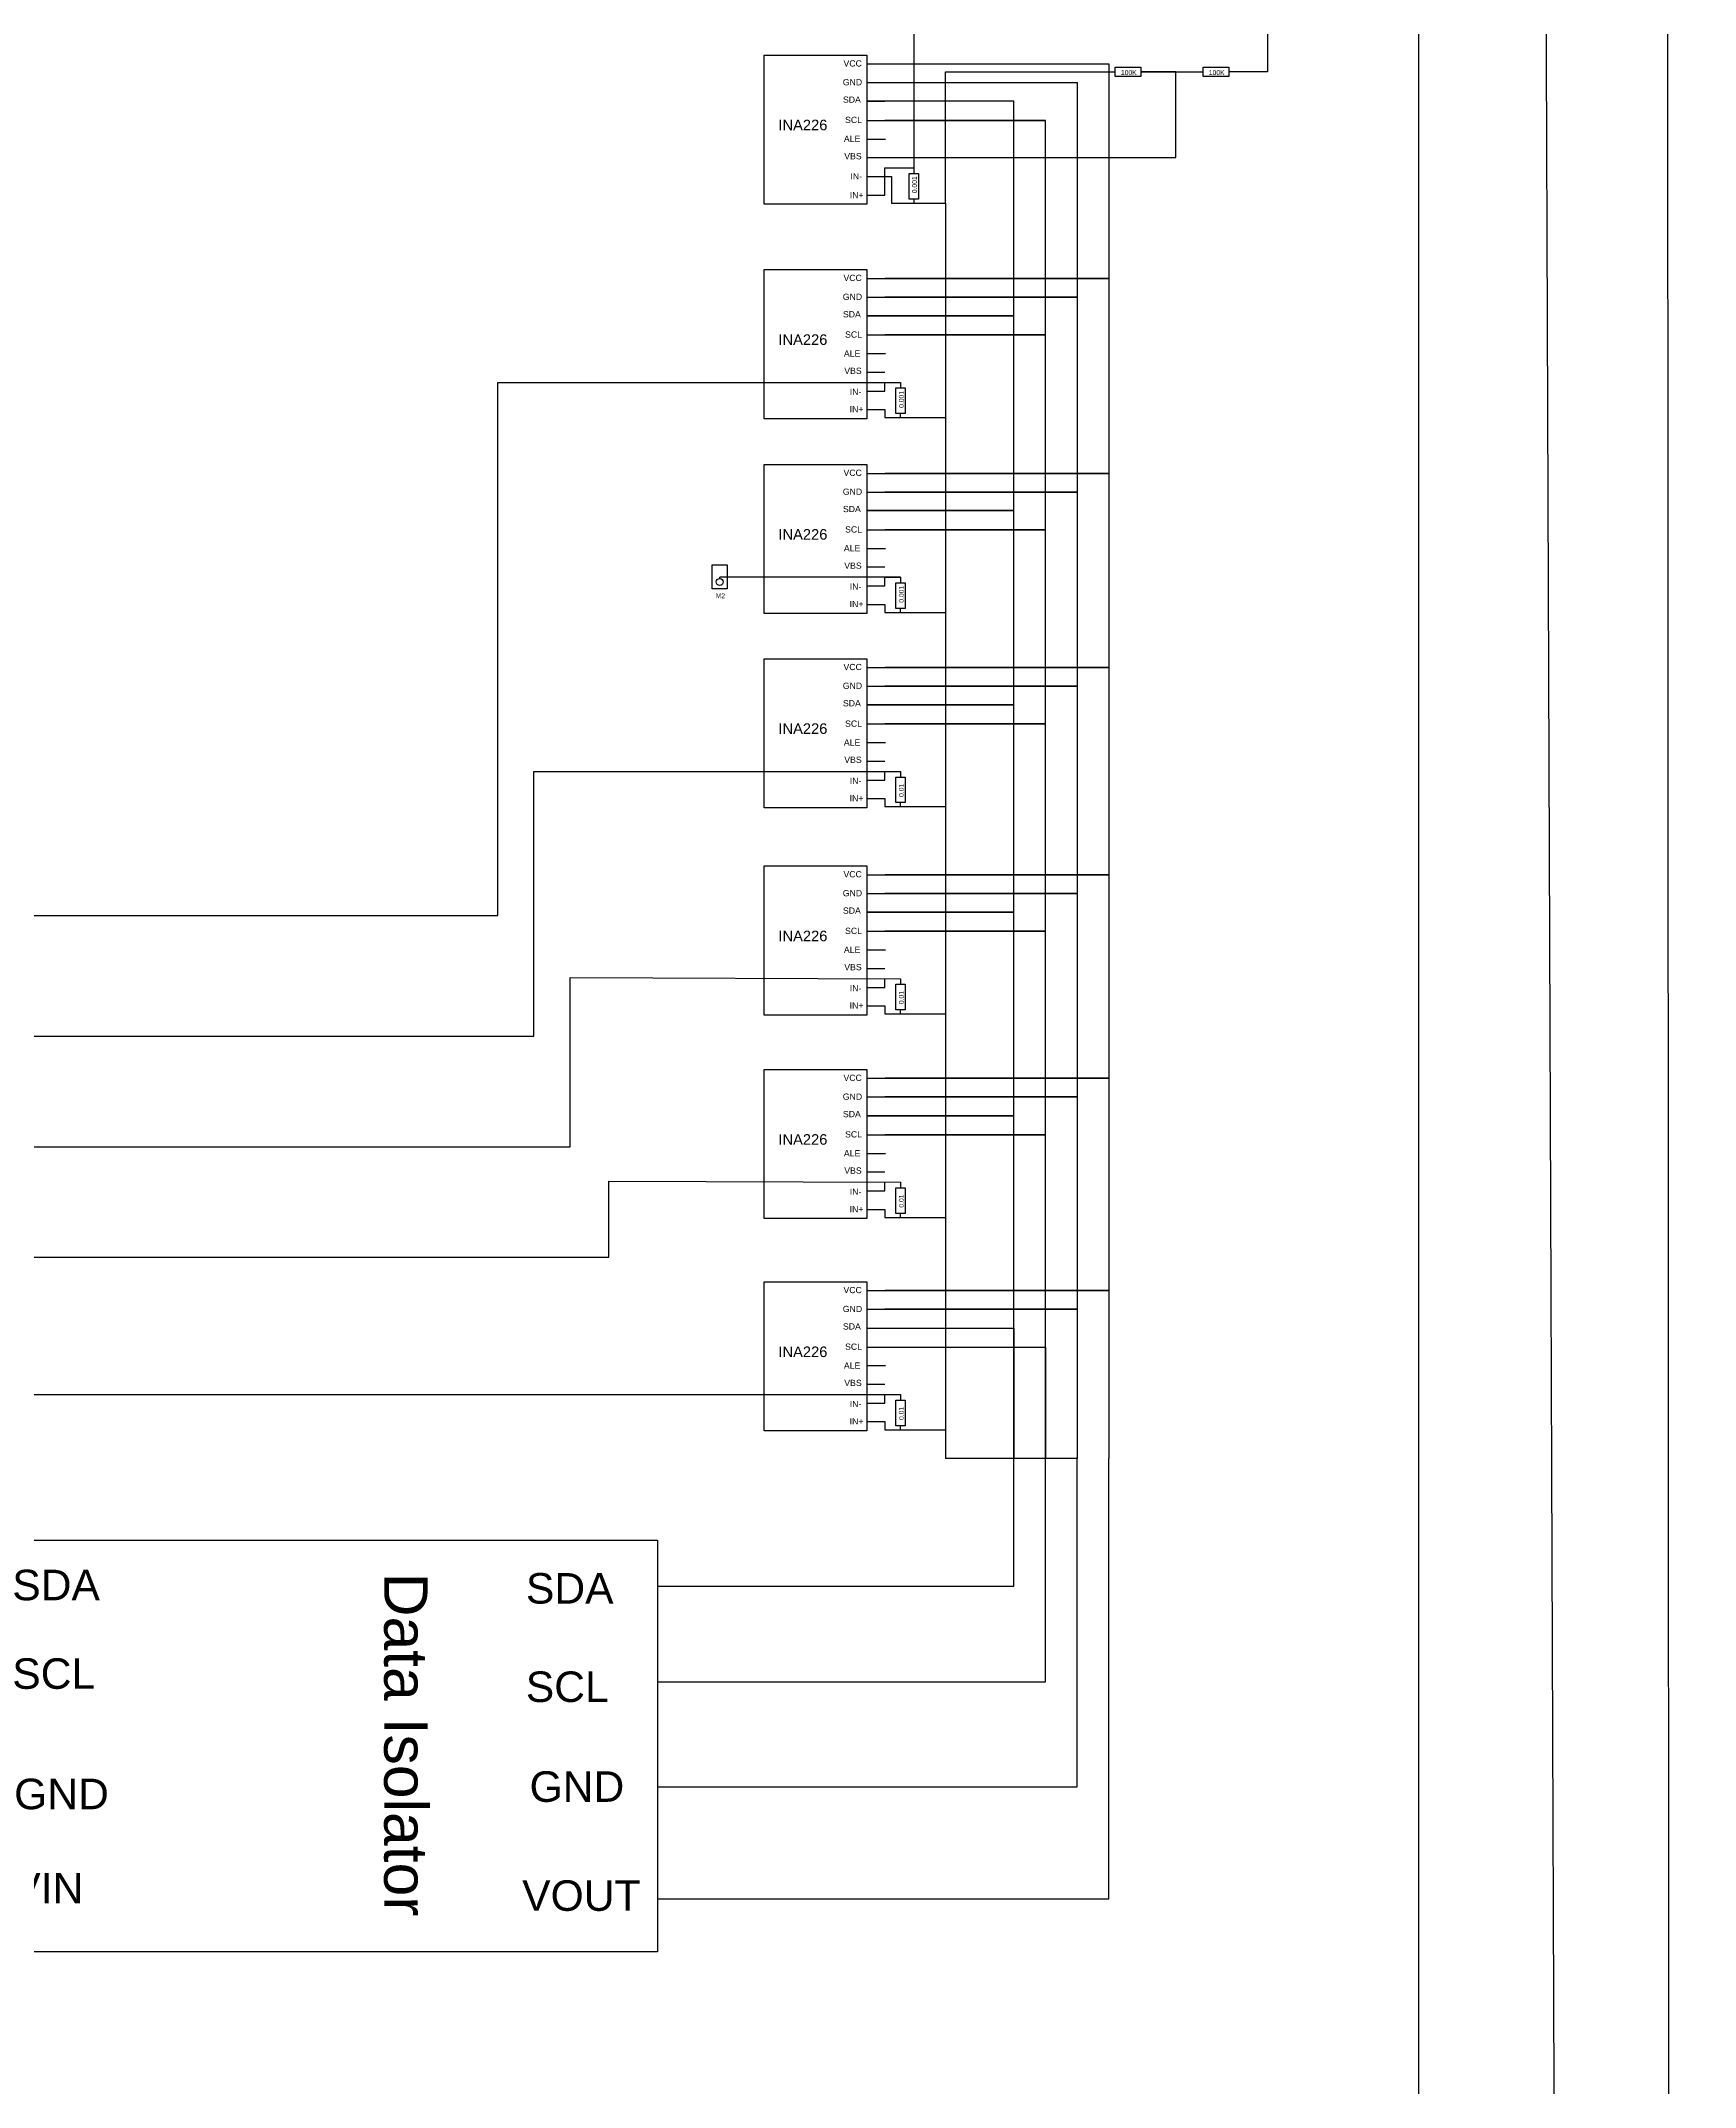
# Model space of a CAD drawing. Header units: inches. Extents: x -6006 to 7910, y 240 to 7918.
# Drawn here: x -2209.1 to -2085.8, y 3006.5 to 3158.9 of the extents above; entities that cross this region are included whole.
import ezdxf

# ---------------------------------------------------------------- set-up
doc = ezdxf.new("R2010")
doc.units = ezdxf.units.IN
doc.header["$MEASUREMENT"] = 0
doc.styles.get("Standard").update_dxf_attribs({"font": 'arial.ttf'})

msp = doc.modelspace()

# ---------------------------------------------------------------- linework, layer by layer
for p, q in [((-2147.54, 3157.21), (-2146.17, 3157.21)), ((-2147.54, 3155.83), (-2146.19, 3155.83)), ((-2147.54, 3154.43), (-2146.19, 3154.43)), ((-2147.54, 3153.01), (-2146.18, 3153.01)), ((-2147.54, 3151.62), (-2146.14, 3151.62)), ((-2147.54, 3150.24), (-2146.19, 3150.24)), ((-2147.54, 3148.83), (-2145.7, 3148.83)), ((-2147.54, 3147.44), (-2146.19, 3147.44)), ((-2147.54, 3141.23), (-2146.17, 3141.23)), ((-2147.54, 3139.84), (-2146.19, 3139.84)), ((-2147.54, 3138.44), (-2146.19, 3138.44)), ((-2147.54, 3137.02), (-2146.18, 3137.02)), ((-2147.54, 3135.64), (-2146.14, 3135.64)), ((-2147.54, 3134.26), (-2146.19, 3134.26)), ((-2147.54, 3132.84), (-2146.19, 3132.84)), ((-2147.54, 3131.47), (-2146.19, 3131.47)), ((-2147.54, 3126.71), (-2146.17, 3126.71)), ((-2147.54, 3125.32), (-2146.19, 3125.32)), ((-2147.54, 3123.93), (-2146.19, 3123.93)), ((-2147.54, 3122.5), (-2146.18, 3122.5)), ((-2147.54, 3121.12), (-2146.14, 3121.12)), ((-2147.54, 3119.74), (-2146.19, 3119.74)), ((-2147.54, 3118.33), (-2146.19, 3118.33)), ((-2147.54, 3116.95), (-2146.19, 3116.95)), ((-2147.54, 3112.24), (-2146.17, 3112.24)), ((-2147.54, 3110.85), (-2146.19, 3110.85)), ((-2147.54, 3109.46), (-2146.19, 3109.46)), ((-2147.54, 3108.04), (-2146.18, 3108.04)), ((-2147.54, 3106.65), (-2146.14, 3106.65)), ((-2147.54, 3105.27), (-2146.19, 3105.27)), ((-2147.54, 3103.86), (-2146.19, 3103.86)), ((-2147.54, 3102.48), (-2146.19, 3102.48)), ((-2147.54, 3096.8), (-2146.17, 3096.8)), ((-2147.54, 3095.41), (-2146.19, 3095.41)), ((-2147.54, 3094.01), (-2146.19, 3094.01)), ((-2147.54, 3092.59), (-2146.18, 3092.59)), ((-2147.54, 3091.2), (-2146.14, 3091.2)), ((-2147.54, 3089.82), (-2146.19, 3089.82)), ((-2147.54, 3088.41), (-2146.19, 3088.41)), ((-2147.54, 3087.04), (-2146.19, 3087.04)), ((-2147.54, 3081.64), (-2146.17, 3081.64)), ((-2147.54, 3080.25), (-2146.19, 3080.25)), ((-2147.54, 3078.85), (-2146.19, 3078.85)), ((-2147.54, 3077.43), (-2146.18, 3077.43)), ((-2147.54, 3076.04), (-2146.14, 3076.04)), ((-2147.54, 3074.66), (-2146.19, 3074.66)), ((-2147.54, 3073.25), (-2146.19, 3073.25)), ((-2147.54, 3071.87), (-2146.19, 3071.87)), ((-2147.54, 3065.82), (-2146.17, 3065.82)), ((-2147.54, 3064.43), (-2146.19, 3064.43)), ((-2147.54, 3063.03), (-2146.19, 3063.03)), ((-2147.54, 3061.61), (-2146.18, 3061.61)), ((-2147.54, 3060.23), (-2146.14, 3060.23)), ((-2147.54, 3058.85), (-2146.19, 3058.85)), ((-2147.54, 3057.43), (-2146.19, 3057.43)), ((-2147.54, 3056.06), (-2146.19, 3056.06)), ((-2163.13, 3043.8), (-2163.13, 3043.8)), ((-2163.13, 3036.66), (-2163.13, 3036.66)), ((-2163.13, 3028.84), (-2163.13, 3028.84)), ((-2163.13, 3020.51), (-2163.13, 3020.51))]:
    msp.add_line(p, q)
at = {"color": 3}
for p, q in [((-2141.66, 3146.85), (-2141.66, 3156.63)), ((-2141.66, 3156.63), (-2129.03, 3156.63)), ((-2145.01, 3133.49), (-2145.01, 3133.07)), ((-2145.01, 3130.86), (-2145.01, 3131.16)), ((-2145.01, 3130.86), (-2141.66, 3130.86)), ((-2145.01, 3118.97), (-2158.49, 3118.97)), ((-2145.01, 3116.35), (-2141.66, 3116.35)), ((-2145.01, 3101.88), (-2141.66, 3101.88)), ((-2145.01, 3086.43), (-2141.66, 3086.43)), ((-2145.01, 3071.27), (-2141.66, 3071.27)), ((-2145.01, 3055.45), (-2141.66, 3055.45))]:
    msp.add_line(p, q, dxfattribs=at)
at = {"color": 7, "true_color": 0xffffff}
msp.add_line((-2158.49, 3118.87), (-2158.49, 3118.97), dxfattribs=at)
at = {"color": 3}
for points in [[(-2412.38, 3469.78), (-2298.59, 3469.78), (-2298.59, 3084.77), (-2172.33, 3084.77), (-2172.33, 3104.5), (-2145.01, 3104.5)], [(-5810.94, 2004.57), (-5810.94, 1719.42), (-1930.27, 1719.42), (-1930.27, 3455.11), (-2268.93, 3455.11), (-2268.93, 3093.77), (-2175.02, 3093.77), (-2175.02, 3133.49), (-2145.01, 3133.49)], [(-2412.38, 3433), (-2307.37, 3433), (-2307.37, 3076.54), (-2169.64, 3076.54), (-2169.64, 3089.16), (-2145.01, 3089.06)], [(-2411.84, 3396), (-2314.5, 3396), (-2314.5, 3068.31), (-2166.75, 3068.31), (-2166.75, 3073.97), (-2145.01, 3073.9)], [(-2134.45, 3387.26), (-2134.45, 3379.39), (-2212.94, 3379.39), (-2212.94, 3162.55), (-2144.03, 3162.55), (-2144.03, 3149.05)], [(-2411.84, 3359.7), (-2323.01, 3359.7), (-2323.01, 3058.08), (-2145.01, 3058.08)], [(-2146.19, 3155.83), (-2131.85, 3155.83), (-2131.85, 3139.84), (-2146.19, 3139.84), (-2131.85, 3139.84), (-2131.85, 3125.32), (-2146.19, 3125.32), (-2131.85, 3125.32), (-2131.85, 3110.85), (-2146.19, 3110.85), (-2131.85, 3110.85), (-2131.85, 3095.41), (-2146.19, 3095.41), (-2131.85, 3095.41), (-2131.85, 3080.25), (-2146.19, 3080.25), (-2131.85, 3080.25), (-2131.85, 3064.43), (-2146.19, 3064.43), (-2131.85, 3064.43), (-2131.85, 3053.32), (-2141.66, 3053.32)], [(-2163.13, 3028.84), (-2131.85, 3028.84), (-2131.85, 3053.32)]]:
    msp.add_lwpolyline(points, dxfattribs=at)
at = {"color": 3, "ltscale": 5}
msp.add_lwpolyline([(-2087.75, 2958.69), (-2087.98, 3424.15), (-2134.57, 3424.15)], dxfattribs=at)
at = {"color": 1, "ltscale": 5}
msp.add_lwpolyline([(-2124.52, 3407.63), (-2097.87, 3407.63), (-2096.12, 2947.29)], dxfattribs=at)
at = {"color": 4, "ltscale": 5}
msp.add_lwpolyline([(-2244.54, 3394.37), (-2244.54, 2989.86), (-2106.39, 2990.47), (-2106.39, 3394.98)], close=True, dxfattribs=at)
for points in [[(-2117.68, 3159.98), (-2117.68, 3156.63), (-2120.57, 3156.63)], [(-2146.19, 3150.24), (-2124.51, 3150.24), (-2124.51, 3156.63), (-2127.12, 3156.63), (-2124.51, 3156.63), (-2122.48, 3156.63)], [(-2147.54, 3063.03), (-2136.57, 3063.03), (-2136.57, 3053.32), (-2136.57, 3063.03), (-2136.57, 3078.85), (-2147.54, 3078.85), (-2136.57, 3078.85), (-2136.57, 3094.01), (-2147.54, 3094.01), (-2136.57, 3094.01), (-2136.57, 3109.46), (-2147.54, 3109.46), (-2136.57, 3109.46), (-2136.57, 3123.93), (-2147.54, 3123.93), (-2136.57, 3123.93), (-2136.57, 3138.44), (-2147.54, 3138.44), (-2136.57, 3138.44), (-2136.57, 3154.43), (-2147.54, 3154.43)], [(-2146.18, 3061.61), (-2134.22, 3061.61), (-2134.22, 3053.32), (-2134.22, 3061.61), (-2134.22, 3077.43), (-2146.18, 3077.43), (-2134.22, 3077.43), (-2134.22, 3092.59), (-2146.18, 3092.59), (-2134.22, 3092.59), (-2134.22, 3108.04), (-2146.18, 3108.04), (-2134.22, 3108.04), (-2134.22, 3122.5), (-2146.18, 3122.5), (-2134.22, 3122.5), (-2134.22, 3137.02), (-2146.18, 3137.02), (-2134.22, 3137.02), (-2134.22, 3153.01), (-2146.18, 3153.01), (-2134.22, 3153.01)], [(-2146.19, 3147.44), (-2146.19, 3149.48), (-2144.03, 3149.48)], [(-2145.7, 3148.82), (-2145.7, 3146.85), (-2144.03, 3146.85)], [(-2146.19, 3132.84), (-2146.19, 3133.49)], [(-2146.19, 3131.47), (-2146.19, 3130.86), (-2145.01, 3130.86)], [(-2146.19, 3118.33), (-2146.19, 3118.97), (-2145.01, 3118.97), (-2145.01, 3118.55)], [(-2146.19, 3116.95), (-2146.19, 3116.35), (-2145.01, 3116.35), (-2145.01, 3116.65)], [(-2146.19, 3103.86), (-2146.19, 3104.5)], [(-2145.01, 3104.5), (-2145.01, 3104.08)], [(-2146.19, 3102.48), (-2146.19, 3101.88), (-2145.01, 3101.88), (-2145.01, 3102.18)], [(-2146.19, 3088.41), (-2146.19, 3089.06)], [(-2145.01, 3089.06), (-2145.01, 3088.64)], [(-2146.19, 3087.04), (-2146.19, 3086.43), (-2145.01, 3086.43), (-2145.01, 3086.73)], [(-2146.19, 3073.25), (-2146.19, 3073.9)], [(-2145.01, 3073.9), (-2145.01, 3073.48)], [(-2146.19, 3071.87), (-2146.19, 3071.27), (-2145.01, 3071.27), (-2145.01, 3071.57)], [(-2146.19, 3057.43), (-2146.19, 3058.08)], [(-2145.01, 3058.08), (-2145.01, 3057.66)], [(-2146.19, 3056.06), (-2146.19, 3055.45), (-2145.01, 3055.45), (-2145.01, 3055.75)], [(-2163.13, 3043.8), (-2136.57, 3043.8), (-2136.57, 3053.32)], [(-2163.13, 3036.66), (-2134.22, 3036.66), (-2134.22, 3053.32)]]:
    msp.add_lwpolyline(points)
for points in [[(-2155.19, 3157.87), (-2147.54, 3157.87), (-2147.54, 3146.76), (-2155.19, 3146.76)], [(-2127.12, 3156.97), (-2127.12, 3156.28), (-2129.03, 3156.28), (-2129.03, 3156.97)], [(-2120.57, 3156.97), (-2120.57, 3156.28), (-2122.48, 3156.28), (-2122.48, 3156.97)], [(-2155.19, 3141.89), (-2147.54, 3141.89), (-2147.54, 3130.78), (-2155.19, 3130.78)], [(-2155.19, 3127.37), (-2147.54, 3127.37), (-2147.54, 3116.26), (-2155.19, 3116.26)], [(-2159.05, 3119.89), (-2157.93, 3119.89), (-2157.93, 3118.1), (-2159.05, 3118.1)], [(-2145.36, 3118.55), (-2144.67, 3118.55), (-2144.67, 3116.65), (-2145.36, 3116.65)], [(-2155.19, 3112.9), (-2147.54, 3112.9), (-2147.54, 3101.79), (-2155.19, 3101.79)], [(-2155.19, 3097.46), (-2147.54, 3097.46), (-2147.54, 3086.34), (-2155.19, 3086.34)], [(-2155.19, 3082.29), (-2147.54, 3082.29), (-2147.54, 3071.18), (-2155.19, 3071.18)], [(-2155.19, 3066.48), (-2147.54, 3066.48), (-2147.54, 3055.36), (-2155.19, 3055.36)], [(-2163.13, 3047.22), (-2163.13, 3016.55), (-2213, 3016.55), (-2213, 3047.22)]]:
    msp.add_lwpolyline(points, close=True)
at = {"color": 1}
for points in [[(-2146.17, 3157.21), (-2129.49, 3157.21), (-2129.49, 3141.23), (-2146.17, 3141.23), (-2129.49, 3141.23), (-2129.49, 3126.71), (-2146.17, 3126.71), (-2129.49, 3126.71), (-2129.49, 3112.24), (-2146.17, 3112.24), (-2129.49, 3112.24), (-2129.49, 3096.8), (-2146.17, 3096.8), (-2129.49, 3096.8), (-2129.49, 3081.64), (-2146.17, 3081.64), (-2129.49, 3081.64), (-2129.49, 3065.82), (-2146.17, 3065.82), (-2129.49, 3065.82), (-2129.49, 3053.32)], [(-2163.13, 3020.51), (-2129.49, 3020.51), (-2129.49, 3053.32)]]:
    msp.add_lwpolyline(points, dxfattribs=at)
at = {"color": 7, "true_color": 0xffffff}
for points in [[(-2144.38, 3149.05), (-2143.69, 3149.05), (-2143.69, 3147.15), (-2144.38, 3147.15)], [(-2145.36, 3133.07), (-2144.67, 3133.07), (-2144.67, 3131.16), (-2145.36, 3131.16)], [(-2145.36, 3104.08), (-2144.67, 3104.08), (-2144.67, 3102.18), (-2145.36, 3102.18)], [(-2145.36, 3088.64), (-2144.67, 3088.64), (-2144.67, 3086.73), (-2145.36, 3086.73)], [(-2145.36, 3073.48), (-2144.67, 3073.48), (-2144.67, 3071.57), (-2145.36, 3071.57)], [(-2145.36, 3057.66), (-2144.67, 3057.66), (-2144.67, 3055.75), (-2145.36, 3055.75)]]:
    msp.add_lwpolyline(points, close=True, dxfattribs=at)
at = {"color": 3, "lineweight": 30}
msp.add_lwpolyline([(-2144.03, 3147.15), (-2144.03, 3146.85), (-2141.66, 3146.85), (-2141.66, 3053.32)], dxfattribs=at)
msp.add_circle((-2158.49, 3118.62), 0.257)

# ---------------------------------------------------------------- texts
for s, height, p in [('VCC', 0.464, (-2149.27, 3157.02)), ('GND', 0.464, (-2149.32, 3155.62)), ('100K', 0.361, (-2128.6, 3156.39)), ('100K', 0.361, (-2122.05, 3156.39)), ('SDA', 0.464, (-2149.31, 3154.32)), ('INA226', 0.784, (-2154.12, 3152.27)), ('SCL', 0.464, (-2149.15, 3152.81)), ('ALE', 0.464, (-2149.24, 3151.4)), ('VBS', 0.464, (-2149.21, 3150.11)), ('IN-', 0.464, (-2148.75, 3148.61)), ('IN+', 0.464, (-2148.8, 3147.21)), ('VCC', 0.464, (-2149.27, 3141.04)), ('GND', 0.464, (-2149.32, 3139.63)), ('SDA', 0.464, (-2149.31, 3138.33)), ('INA226', 0.784, (-2154.12, 3136.28)), ('ALE', 0.464, (-2149.24, 3135.41)), ('SCL', 0.464, (-2149.15, 3136.82)), ('VBS', 0.464, (-2149.21, 3134.12)), ('IN-', 0.464, (-2148.8, 3132.55)), ('IN+', 0.464, (-2148.81, 3131.26)), ('VCC', 0.464, (-2149.27, 3126.52)), ('GND', 0.464, (-2149.32, 3125.11)), ('SDA', 0.464, (-2149.31, 3123.82)), ('INA226', 0.784, (-2154.12, 3121.77)), ('SCL', 0.464, (-2149.15, 3122.3)), ('ALE', 0.464, (-2149.24, 3120.9)), ('VBS', 0.464, (-2149.21, 3119.6)), ('M2', 0.361, (-2158.79, 3117.41)), ('IN-', 0.464, (-2148.8, 3118.04)), ('IN+', 0.464, (-2148.81, 3116.74)), ('VCC', 0.464, (-2149.27, 3112.05)), ('GND', 0.464, (-2149.32, 3110.65)), ('SDA', 0.464, (-2149.31, 3109.35)), ('INA226', 0.784, (-2154.12, 3107.3)), ('SCL', 0.464, (-2149.15, 3107.83)), ('ALE', 0.464, (-2149.24, 3106.43)), ('VBS', 0.464, (-2149.21, 3105.14)), ('IN-', 0.464, (-2148.8, 3103.57)), ('IN+', 0.464, (-2148.81, 3102.27)), ('VCC', 0.464, (-2149.27, 3096.61)), ('GND', 0.464, (-2149.32, 3095.2)), ('SDA', 0.464, (-2149.31, 3093.9)), ('INA226', 0.784, (-2154.12, 3091.85)), ('SCL', 0.464, (-2149.15, 3092.39)), ('ALE', 0.464, (-2149.24, 3090.98)), ('VBS', 0.464, (-2149.21, 3089.69)), ('IN+', 0.464, (-2148.81, 3086.83)), ('IN-', 0.464, (-2148.8, 3088.12)), ('VCC', 0.464, (-2149.27, 3081.44)), ('GND', 0.464, (-2149.32, 3080.04)), ('SDA', 0.464, (-2149.31, 3078.74)), ('INA226', 0.784, (-2154.12, 3076.69)), ('SCL', 0.464, (-2149.15, 3077.23)), ('ALE', 0.464, (-2149.24, 3075.82)), ('VBS', 0.464, (-2149.21, 3074.53)), ('IN-', 0.464, (-2148.8, 3072.96)), ('IN+', 0.464, (-2148.81, 3071.66)), ('VCC', 0.464, (-2149.27, 3065.63)), ('GND', 0.464, (-2149.32, 3064.22)), ('SDA', 0.464, (-2149.31, 3062.92)), ('INA226', 0.784, (-2154.12, 3060.87)), ('SCL', 0.464, (-2149.15, 3061.41)), ('ALE', 0.464, (-2149.24, 3060)), ('VBS', 0.464, (-2149.21, 3058.71)), ('IN-', 0.464, (-2148.8, 3057.14)), ('IN+', 0.464, (-2148.81, 3055.85)), ('SDA', 2.274, (-2211.2, 3042.75)), ('SDA', 2.274, (-2172.93, 3042.5)), ('SCL', 2.274, (-2211.2, 3036.15)), ('SCL', 2.274, (-2172.94, 3035.17)), ('GND', 2.274, (-2211.06, 3027.18)), ('GND', 2.274, (-2172.66, 3027.73)), ('VIN', 2.274, (-2211.2, 3020.16)), ('VOUT', 2.274, (-2173.21, 3019.61))]:
    msp.add_text(s, height=height).set_placement(p)
for s, height, rotation, p in [('0.001', 0.361, 90, (-2143.8, 3147.58)), ('0.001', 0.361, 90, (-2144.78, 3131.59)), ('0.001', 0.361, 90, (-2144.78, 3117.07)), ('0.01', 0.361, 90, (-2144.78, 3102.6)), ('0.01', 0.361, 90, (-2144.78, 3087.16)), ('0.01', 0.361, 90, (-2144.78, 3072)), ('0.01', 0.361, 90, (-2144.78, 3056.18)), ('Data Isolator', 3.2342, 270, (-2183.49, 3044.8))]:
    msp.add_text(s, height=height, rotation=rotation).set_placement(p)

doc.saveas('drawing.dxf')
